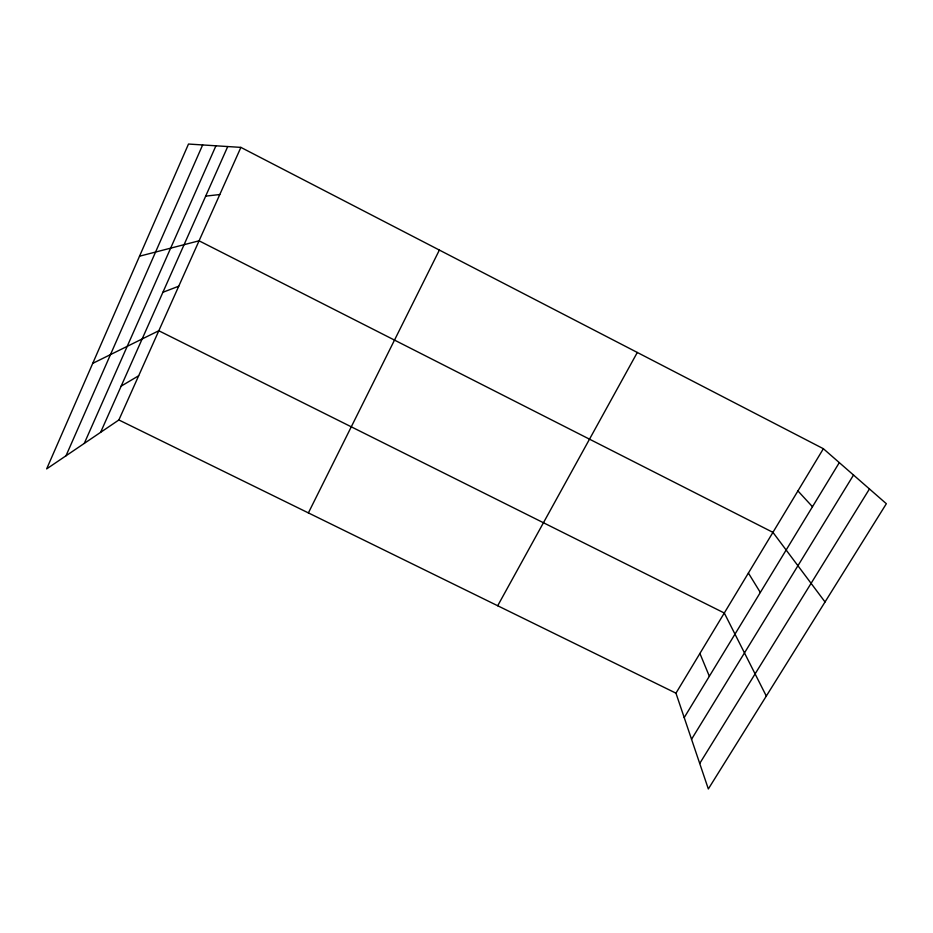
<?xml version="1.0" encoding="UTF-8"?>
<svg xmlns="http://www.w3.org/2000/svg" width="933" height="933" viewBox="0 0 933 933"><rect width="100%" height="100%" fill="white"/><g stroke="black" fill="none" stroke-linecap="round" stroke-linejoin="round"><path stroke-width="1.4" d="M65.998 455.794L202.648 144.942M84.273 443.408L215.931 145.793M100.589 432.364L227.734 146.551M118.876 419.967L240.889 147.391L823.373 448.715L886.35 503.715L708.334 788.956L675.959 693.172L118.876 419.967L46.65 468.902L188.501 144.044L240.889 147.391M308.38 512.905L439.373 250.067M497.697 605.75L637.309 352.464M675.959 693.172L823.373 448.715M684.216 717.594L839.303 462.628M691.54 739.274L853.52 475.037M699.715 763.462L869.451 488.962M121.15 386.134L138.655 375.777M92.729 363.369L158.808 330.749L724.3 613.016L766.308 696.065M162.89 292.297L178.751 286.198M139.518 256.202L199.067 240.807L772.932 532.358L825.029 601.96M205.68 196.117L219.78 194.542M797.925 490.921L812.468 506.736M748.394 573.049L760.325 592.467M699.913 653.462L709.348 676.262"/></g></svg>
